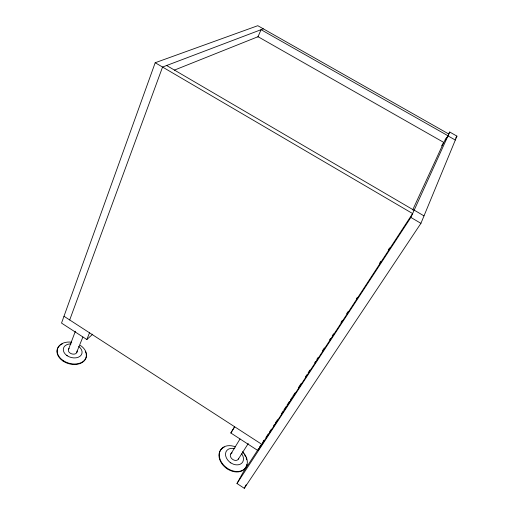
<?xml version="1.0" encoding="UTF-8"?>
<svg xmlns="http://www.w3.org/2000/svg" width="514" height="514" viewBox="0 0 514 514"><rect width="100%" height="100%" fill="white"/><g stroke="black" fill="none" stroke-linecap="round" stroke-linejoin="round"><path stroke-width="0.77" d="M448.831 134.051L257.79 25.7L155.196 62.734L61.526 323.094L86.847 339.529L92.719 334.177M69.698 319.965L162.559 67.045L263.322 28.835M63.196 361.169L63.383 360.68M82.87 337.055L76.297 353.266A4.504 3.174 16.2 0 1 70.598 353.394A4.504 3.174 16.2 0 1 68.625 349.09L75.365 331.241M86.847 339.529L89.5 332.783M240.044 438.969L230.381 454.774A4.613 3.405 36.8 0 0 233.227 459.754A4.613 3.405 36.8 0 0 238.348 459.118L238.682 458.276M258.516 448.844L242.724 473.053L236.986 483.501L244.278 488.3L420.927 223.339L456.946 136.126L449.744 132.04L448.446 134.07M257.874 37.053L261.073 29.69L448.035 135.799L441.629 145.841M236.986 483.501L410.866 217.435L449.744 132.04M412.671 209.963L443.781 142.442L258.028 36.7L174.368 70.122M244.278 488.3L246.148 484.779M264.196 440.241L261.928 444.417L63.98 316.264M234.635 426.742L230.837 432.994L257.912 450.566L260.579 445.67M230.837 432.994L234.564 426.941M227.246 468.864L227.529 468.421M238.348 459.118L248.256 443.531M444.944 140.129L446.672 137.424M455.642 138.144L456.946 136.126M259.827 446.827L261.144 444.809M262.898 442.124L264.215 440.106M265.899 437.517L268.347 433.816M269.477 432.036L270.351 430.693M270.531 430.456L271.405 429.113M273.596 425.759L274.47 424.416M275.176 423.292L276.057 421.949M276.224 421.731L277.534 419.72M281.319 413.879L283.227 410.994M283.946 409.844L286.292 406.298M287.018 405.141L289.356 401.601M290.526 399.757L291.978 397.573M292.717 396.397L295.042 392.876M298.416 387.652L301.172 383.476M305.432 376.897L306.864 374.751M308.175 372.74L309.929 370.054M314.741 362.672L315.615 361.329M316.836 359.414L318.153 357.397M322.535 350.67L324.373 347.907M329.622 339.85L330.502 338.508M332.25 335.822L333.567 333.811M341.007 322.4L342.318 320.389M346.654 313.688L348.01 311.664M356.324 298.91L357.204 297.567M379.525 263.335L380.861 261.24M388.282 249.913L389.593 247.902M257.912 450.566L412.626 213.561L155.196 62.734M68.625 349.09L69.133 348.492M66.659 355.476L67.276 355.797M230.182 462.568L230.825 462.902M447.99 135.895L455.32 140.059M414.188 210.136L424.005 215.886M166.62 65.503L414.104 210.316M410.866 217.435L420.927 223.339M77.087 350.972A4.504 3.174 16.2 0 1 76.843 352.598M80.242 345.331A14.977 10.588 16.1 0 1 80.659 362.884A14.977 10.588 16.1 0 1 57.928 354.557A14.977 10.588 16.1 0 1 71.716 342.208M86.082 353.484A14.97 10.588 16.1 0 1 68.446 363.604A14.97 10.588 16.1 0 1 59.785 345.511M60.369 345.042A14.97 10.588 16.1 0 1 62.412 343.84M85.279 351.364A14.97 10.588 16.1 0 1 85.87 352.771M78.713 346.455A9.605 6.766 16.2 0 1 78.308 357.236A9.605 6.766 16.2 0 1 64.032 352.405A9.605 6.766 16.2 0 1 71.112 343.885M230.722 453.946A4.613 3.405 36.8 0 1 232.142 452.853M242.627 451.703A15.343 11.372 36.8 0 1 240.141 471.197A15.343 11.372 36.8 0 1 219.465 457.164A15.343 11.372 36.8 0 1 235.547 446.904M246.913 464.348A15.33 11.379 36.9 0 1 226.07 468.036A15.33 11.379 36.9 0 1 224.232 447.071M242.345 452.14A15.33 11.379 36.9 0 1 243.379 453.309M244.298 454.53A15.33 11.379 36.9 0 1 245.454 456.464M246.058 457.781A15.33 11.379 36.9 0 1 246.707 459.792M241.747 453.785A9.837 7.267 36.8 0 1 238.123 464.823A9.837 7.267 36.8 0 1 225.665 455.828A9.837 7.267 36.8 0 1 234.769 448.741"/></g></svg>
